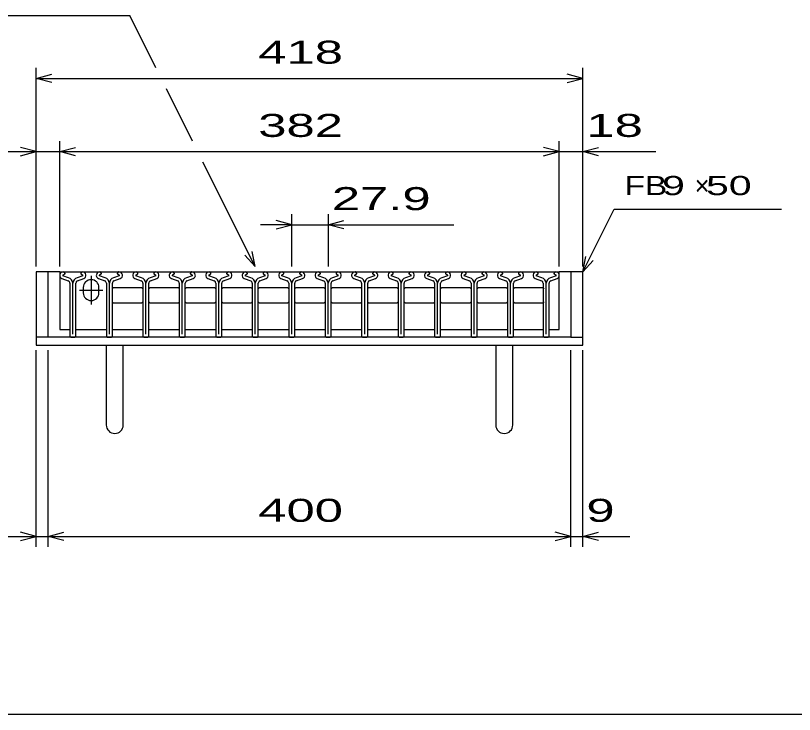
# Model space of a CAD drawing. Units: millimetres, scale not verified. Extents: x -1456 to 1389, y -1026 to 839.
# Drawn here: x -905 to -309, y -921 to -387 of the extents above; entities that cross this region are included whole.
import ezdxf
from ezdxf.enums import TextEntityAlignment as Align

# ---------------------------------------------------------------- set-up
doc = ezdxf.new("R2010")
doc.units = ezdxf.units.MM
doc.header["$LTSCALE"] = 8
for name, color, linetype, lineweight in [('0_2', 150, 'Continuous', 25), ('16', 3, 'Continuous', 25), ('19', 6, 'Continuous', 25), ('22', 2, 'Continuous', 25)]:
    doc.layers.add(name, color=color, linetype=linetype, lineweight=lineweight)
doc.styles.add('ベクトル', font='')
doc.styles.get('ベクトル').set_extended_font_data('ベクトル')

msp = doc.modelspace()

# ---------------------------------------------------------------- linework, layer by layer
at = {"layer": '0_2'}
msp.add_line((1388.8, -921.2), (-1379.2, -921.2), dxfattribs=at)
at = {"layer": '16'}
for p, q in [((-871, -582.7), (-489, -582.7)), ((-871, -582.7), (-871, -626.7)), ((-489, -626.7), (-489, -582.7)), ((-869.379, -587.879), (-864.509, -589.589)), ((-864.299, -587.228), (-868.619, -585.708)), ((-868.46, -585.013), (-867.02, -584.313)), ((-867.02, -584.313), (-867.02, -584.083)), ((-853.402, -585.708), (-857.722, -587.228)), ((-857.512, -589.589), (-852.642, -587.879)), ((-855.001, -584.083), (-855.001, -584.313)), ((-855.001, -584.313), (-853.561, -585.013)), ((-847.05, -585.7), (-847.05, -607.7)), ((-841.479, -587.879), (-836.609, -589.589)), ((-836.399, -587.228), (-840.719, -585.708)), ((-840.56, -585.013), (-839.12, -584.313)), ((-839.12, -584.313), (-839.12, -584.083)), ((-825.502, -585.708), (-829.822, -587.228)), ((-829.612, -589.589), (-824.742, -587.879)), ((-827.101, -584.083), (-827.101, -584.313)), ((-827.101, -584.313), (-825.661, -585.013)), ((-813.579, -587.879), (-808.709, -589.589)), ((-808.499, -587.228), (-812.819, -585.708)), ((-812.66, -585.013), (-811.22, -584.313)), ((-811.22, -584.313), (-811.22, -584.083)), ((-797.602, -585.708), (-801.922, -587.228)), ((-801.712, -589.589), (-796.842, -587.879)), ((-799.201, -584.083), (-799.201, -584.313)), ((-799.201, -584.313), (-797.761, -585.013)), ((-785.679, -587.879), (-780.809, -589.589)), ((-780.599, -587.228), (-784.919, -585.708)), ((-784.76, -585.013), (-783.32, -584.313)), ((-783.32, -584.313), (-783.32, -584.083)), ((-769.702, -585.708), (-774.022, -587.228)), ((-773.812, -589.589), (-768.942, -587.879)), ((-771.301, -584.083), (-771.301, -584.313)), ((-771.301, -584.313), (-769.861, -585.013)), ((-757.779, -587.879), (-752.909, -589.589)), ((-752.699, -587.228), (-757.019, -585.708)), ((-756.86, -585.013), (-755.42, -584.313)), ((-755.42, -584.313), (-755.42, -584.083)), ((-741.802, -585.708), (-746.122, -587.228)), ((-745.912, -589.589), (-741.042, -587.879)), ((-743.401, -584.083), (-743.401, -584.313)), ((-743.401, -584.313), (-741.961, -585.013)), ((-729.879, -587.879), (-725.009, -589.589)), ((-724.799, -587.228), (-729.119, -585.708)), ((-728.96, -585.013), (-727.52, -584.313)), ((-727.52, -584.313), (-727.52, -584.083)), ((-713.902, -585.708), (-718.222, -587.228)), ((-718.012, -589.589), (-713.142, -587.879)), ((-715.501, -584.083), (-715.501, -584.313)), ((-715.501, -584.313), (-714.061, -585.013)), ((-701.979, -587.879), (-697.109, -589.589)), ((-696.899, -587.228), (-701.219, -585.708)), ((-701.06, -585.013), (-699.62, -584.313)), ((-699.62, -584.313), (-699.62, -584.083)), ((-686.002, -585.708), (-690.322, -587.228)), ((-690.112, -589.589), (-685.242, -587.879)), ((-687.601, -584.083), (-687.601, -584.313)), ((-687.601, -584.313), (-686.161, -585.013)), ((-674.079, -587.879), (-669.209, -589.589)), ((-668.999, -587.228), (-673.319, -585.708)), ((-673.16, -585.013), (-671.72, -584.313)), ((-671.72, -584.313), (-671.72, -584.083)), ((-658.102, -585.708), (-662.422, -587.228)), ((-662.212, -589.589), (-657.342, -587.879)), ((-659.701, -584.083), (-659.701, -584.313)), ((-659.701, -584.313), (-658.261, -585.013)), ((-646.179, -587.879), (-641.309, -589.589)), ((-641.099, -587.228), (-645.419, -585.708)), ((-645.26, -585.013), (-643.82, -584.313)), ((-643.82, -584.313), (-643.82, -584.083)), ((-630.202, -585.708), (-634.522, -587.228)), ((-634.312, -589.589), (-629.442, -587.879)), ((-631.801, -584.083), (-631.801, -584.313)), ((-631.801, -584.313), (-630.361, -585.013)), ((-618.279, -587.879), (-613.409, -589.589)), ((-613.199, -587.228), (-617.519, -585.708)), ((-617.36, -585.013), (-615.92, -584.313)), ((-615.92, -584.313), (-615.92, -584.083)), ((-602.302, -585.708), (-606.622, -587.228)), ((-606.412, -589.589), (-601.542, -587.879)), ((-603.901, -584.083), (-603.901, -584.313)), ((-603.901, -584.313), (-602.461, -585.013)), ((-590.379, -587.879), (-585.509, -589.589)), ((-585.299, -587.228), (-589.619, -585.708)), ((-589.46, -585.013), (-588.02, -584.313)), ((-588.02, -584.313), (-588.02, -584.083)), ((-574.402, -585.708), (-578.722, -587.228)), ((-578.512, -589.589), (-573.642, -587.879)), ((-576.001, -584.083), (-576.001, -584.313)), ((-576.001, -584.313), (-574.561, -585.013)), ((-562.479, -587.879), (-557.609, -589.589)), ((-557.399, -587.228), (-561.719, -585.708)), ((-561.56, -585.013), (-560.12, -584.313)), ((-560.12, -584.313), (-560.12, -584.083)), ((-546.502, -585.708), (-550.822, -587.228)), ((-550.612, -589.589), (-545.742, -587.879)), ((-548.101, -584.083), (-548.101, -584.313)), ((-548.101, -584.313), (-546.661, -585.013)), ((-534.579, -587.879), (-529.709, -589.589)), ((-529.499, -587.228), (-533.819, -585.708)), ((-533.66, -585.013), (-532.22, -584.313)), ((-532.22, -584.313), (-532.22, -584.083)), ((-518.602, -585.708), (-522.922, -587.228)), ((-522.712, -589.589), (-517.842, -587.879)), ((-520.201, -584.083), (-520.201, -584.313)), ((-520.201, -584.313), (-518.761, -585.013)), ((-507.379, -587.879), (-502.509, -589.589)), ((-502.299, -587.228), (-506.619, -585.708)), ((-506.46, -585.013), (-505.02, -584.313)), ((-505.02, -584.313), (-505.02, -584.083)), ((-491.402, -585.708), (-495.722, -587.228)), ((-495.512, -589.589), (-490.642, -587.879)), ((-493.001, -584.083), (-493.001, -584.313)), ((-493.001, -584.313), (-491.561, -585.013)), ((-863.31, -591.292), (-863.31, -632.012)), ((-861, -630.41), (-861, -591.34)), ((-858.71, -632.012), (-858.71, -591.292)), ((-853.05, -594.7), (-853.05, -598.7)), ((-841.05, -598.7), (-841.05, -594.7)), ((-835.41, -591.292), (-835.41, -632.012)), ((-833.1, -630.41), (-833.1, -591.34)), ((-830.85, -595.7), (-829.85, -594.7)), ((-830.81, -632.012), (-830.81, -591.292)), ((-829.85, -594.7), (-808.45, -594.7)), ((-808.45, -594.7), (-807.45, -595.7)), ((-807.51, -591.292), (-807.51, -632.012)), ((-805.2, -630.41), (-805.2, -591.34)), ((-802.95, -595.7), (-801.95, -594.7)), ((-802.91, -632.012), (-802.91, -591.292)), ((-801.95, -594.7), (-780.55, -594.7)), ((-780.55, -594.7), (-779.55, -595.7)), ((-779.61, -591.292), (-779.61, -632.012)), ((-777.3, -630.41), (-777.3, -591.34)), ((-775.05, -595.7), (-774.05, -594.7)), ((-775.01, -632.012), (-775.01, -591.292)), ((-774.05, -594.7), (-752.65, -594.7)), ((-752.65, -594.7), (-751.65, -595.7)), ((-751.71, -591.292), (-751.71, -632.012)), ((-749.4, -630.41), (-749.4, -591.34)), ((-747.15, -595.7), (-746.15, -594.7)), ((-747.11, -632.012), (-747.11, -591.292)), ((-746.15, -594.7), (-724.75, -594.7)), ((-724.75, -594.7), (-723.75, -595.7)), ((-723.81, -591.292), (-723.81, -632.012)), ((-721.5, -630.41), (-721.5, -591.34)), ((-719.25, -595.7), (-718.25, -594.7)), ((-719.21, -632.012), (-719.21, -591.292)), ((-718.25, -594.7), (-696.85, -594.7)), ((-696.85, -594.7), (-695.85, -595.7)), ((-695.91, -591.292), (-695.91, -632.012)), ((-693.6, -630.41), (-693.6, -591.34)), ((-691.35, -595.7), (-690.35, -594.7)), ((-691.31, -632.012), (-691.31, -591.292)), ((-690.35, -594.7), (-668.95, -594.7)), ((-668.95, -594.7), (-667.95, -595.7)), ((-668.01, -591.292), (-668.01, -632.012)), ((-665.7, -630.41), (-665.7, -591.34)), ((-663.45, -595.7), (-662.45, -594.7)), ((-663.41, -632.012), (-663.41, -591.292)), ((-662.45, -594.7), (-641.05, -594.7)), ((-641.05, -594.7), (-640.05, -595.7)), ((-640.11, -591.292), (-640.11, -632.012)), ((-637.8, -630.41), (-637.8, -591.34)), ((-635.55, -595.7), (-634.55, -594.7)), ((-635.51, -632.012), (-635.51, -591.292)), ((-634.55, -594.7), (-613.15, -594.7)), ((-613.15, -594.7), (-612.15, -595.7)), ((-612.21, -591.292), (-612.21, -632.012)), ((-609.9, -630.41), (-609.9, -591.34)), ((-607.65, -595.7), (-606.65, -594.7)), ((-607.61, -632.012), (-607.61, -591.292)), ((-606.65, -594.7), (-585.25, -594.7)), ((-585.25, -594.7), (-584.25, -595.7)), ((-584.31, -591.292), (-584.31, -632.012)), ((-582, -630.41), (-582, -591.34)), ((-579.75, -595.7), (-578.75, -594.7)), ((-579.71, -632.012), (-579.71, -591.292)), ((-578.75, -594.7), (-557.35, -594.7)), ((-557.35, -594.7), (-556.35, -595.7)), ((-556.41, -591.292), (-556.41, -632.012)), ((-554.1, -630.41), (-554.1, -591.34)), ((-551.85, -595.7), (-550.85, -594.7)), ((-551.81, -632.012), (-551.81, -591.292)), ((-550.85, -594.7), (-529.45, -594.7)), ((-529.45, -594.7), (-528.45, -595.7)), ((-528.51, -591.292), (-528.51, -632.012)), ((-526.2, -630.41), (-526.2, -591.34)), ((-523.95, -595.7), (-522.95, -594.7)), ((-523.91, -632.012), (-523.91, -591.292)), ((-522.95, -594.7), (-501.55, -594.7)), ((-501.55, -594.7), (-500.55, -595.7)), ((-501.31, -591.292), (-501.31, -632.012)), ((-499, -630.41), (-499, -591.34)), ((-496.71, -632.012), (-496.71, -591.292)), ((-856.05, -596.7), (-838.05, -596.7)), ((-829.85, -606.7), (-830.85, -605.7)), ((-808.45, -606.7), (-829.85, -606.7)), ((-807.45, -605.7), (-808.45, -606.7)), ((-801.95, -606.7), (-802.95, -605.7)), ((-780.55, -606.7), (-801.95, -606.7)), ((-779.55, -605.7), (-780.55, -606.7)), ((-774.05, -606.7), (-775.05, -605.7)), ((-752.65, -606.7), (-774.05, -606.7)), ((-751.65, -605.7), (-752.65, -606.7)), ((-746.15, -606.7), (-747.15, -605.7)), ((-724.75, -606.7), (-746.15, -606.7)), ((-723.75, -605.7), (-724.75, -606.7)), ((-718.25, -606.7), (-719.25, -605.7)), ((-696.85, -606.7), (-718.25, -606.7)), ((-695.85, -605.7), (-696.85, -606.7)), ((-690.35, -606.7), (-691.35, -605.7)), ((-668.95, -606.7), (-690.35, -606.7)), ((-667.95, -605.7), (-668.95, -606.7)), ((-662.45, -606.7), (-663.45, -605.7)), ((-641.05, -606.7), (-662.45, -606.7)), ((-640.05, -605.7), (-641.05, -606.7)), ((-634.55, -606.7), (-635.55, -605.7)), ((-613.15, -606.7), (-634.55, -606.7)), ((-612.15, -605.7), (-613.15, -606.7)), ((-606.65, -606.7), (-607.65, -605.7)), ((-585.25, -606.7), (-606.65, -606.7)), ((-584.25, -605.7), (-585.25, -606.7)), ((-578.75, -606.7), (-579.75, -605.7)), ((-557.35, -606.7), (-578.75, -606.7)), ((-556.35, -605.7), (-557.35, -606.7)), ((-550.85, -606.7), (-551.85, -605.7)), ((-529.45, -606.7), (-550.85, -606.7)), ((-528.45, -605.7), (-529.45, -606.7)), ((-522.95, -606.7), (-523.95, -605.7)), ((-501.55, -606.7), (-522.95, -606.7)), ((-500.55, -605.7), (-501.55, -606.7)), ((-871, -626.7), (-863.3, -626.7)), ((-858.7, -626.7), (-835.4, -626.7)), ((-830.8, -626.7), (-807.5, -626.7)), ((-802.9, -626.7), (-779.6, -626.7)), ((-775, -626.7), (-751.7, -626.7)), ((-747.1, -626.7), (-723.8, -626.7)), ((-719.2, -626.7), (-695.9, -626.7)), ((-691.3, -626.7), (-668, -626.7)), ((-663.4, -626.7), (-640.1, -626.7)), ((-635.5, -626.7), (-612.2, -626.7)), ((-607.6, -626.7), (-584.3, -626.7)), ((-579.7, -626.7), (-556.4, -626.7)), ((-551.8, -626.7), (-528.5, -626.7)), ((-523.9, -626.7), (-501.3, -626.7)), ((-496.7, -626.7), (-489, -626.7)), ((-862.61, -632.712), (-859.41, -632.712)), ((-834.71, -632.712), (-831.51, -632.712)), ((-806.81, -632.712), (-803.61, -632.712)), ((-778.91, -632.712), (-775.71, -632.712)), ((-751.01, -632.712), (-747.81, -632.712)), ((-723.11, -632.712), (-719.91, -632.712)), ((-695.21, -632.712), (-692.01, -632.712)), ((-667.31, -632.712), (-664.11, -632.712)), ((-639.41, -632.712), (-636.21, -632.712)), ((-611.51, -632.712), (-608.31, -632.712)), ((-583.61, -632.712), (-580.41, -632.712)), ((-555.71, -632.712), (-552.51, -632.712)), ((-527.81, -632.712), (-524.61, -632.712)), ((-500.61, -632.712), (-497.41, -632.712))]:
    msp.add_line(p, q, dxfattribs=at)
for centre, radius, start, end in [((-868.31, -585.4), 2.7, 90.98, 246.68), ((-868.469, -584.146), 1.45, 2.5, 85.55), ((-853.552, -584.146), 1.45, 94.45, 177.5), ((-853.711, -585.4), 2.7, 293.32, 89.02002), ((-840.41, -585.4), 2.7, 90.98, 246.68), ((-840.569, -584.146), 1.45, 2.5, 85.55), ((-825.652, -584.146), 1.45, 94.45, 177.5), ((-825.811, -585.4), 2.7, 293.32, 89.02002), ((-812.51, -585.4), 2.7, 90.98, 246.68), ((-812.669, -584.146), 1.45, 2.5, 85.55), ((-797.752, -584.146), 1.45, 94.45, 177.5), ((-797.911, -585.4), 2.7, 293.32, 89.02002), ((-784.61, -585.4), 2.7, 90.98, 246.68), ((-784.769, -584.146), 1.45, 2.5, 85.55), ((-769.852, -584.146), 1.45, 94.45, 177.5), ((-770.011, -585.4), 2.7, 293.32, 89.02002), ((-756.71, -585.4), 2.7, 90.98, 246.68), ((-756.869, -584.146), 1.45, 2.5, 85.55), ((-741.952, -584.146), 1.45, 94.45, 177.5), ((-742.111, -585.4), 2.7, 293.32, 89.02002), ((-728.81, -585.4), 2.7, 90.98, 246.68), ((-728.969, -584.146), 1.45, 2.5, 85.55), ((-714.052, -584.146), 1.45, 94.45, 177.5), ((-714.211, -585.4), 2.7, 293.32, 89.02002), ((-700.91, -585.4), 2.7, 90.98, 246.68), ((-701.069, -584.146), 1.45, 2.5, 85.55), ((-686.152, -584.146), 1.45, 94.45, 177.5), ((-686.311, -585.4), 2.7, 293.32, 89.02002), ((-673.01, -585.4), 2.7, 90.98, 246.68), ((-673.169, -584.146), 1.45, 2.5, 85.55), ((-658.252, -584.146), 1.45, 94.45, 177.5), ((-658.411, -585.4), 2.7, 293.32, 89.02002), ((-645.11, -585.4), 2.7, 90.98, 246.68), ((-645.269, -584.146), 1.45, 2.5, 85.55), ((-630.352, -584.146), 1.45, 94.45, 177.5), ((-630.511, -585.4), 2.7, 293.32, 89.02002), ((-617.21, -585.4), 2.7, 90.98, 246.68), ((-617.369, -584.146), 1.45, 2.5, 85.55), ((-602.452, -584.146), 1.45, 94.45, 177.5), ((-602.611, -585.4), 2.7, 293.32, 89.02002), ((-589.31, -585.4), 2.7, 90.98, 246.68), ((-589.469, -584.146), 1.45, 2.5, 85.55), ((-574.552, -584.146), 1.45, 94.45, 177.5), ((-574.711, -585.4), 2.7, 293.32, 89.02002), ((-561.41, -585.4), 2.7, 90.98, 246.68), ((-561.569, -584.146), 1.45, 2.5, 85.55), ((-546.652, -584.146), 1.45, 94.45, 177.5), ((-546.811, -585.4), 2.7, 293.32, 89.02002), ((-533.51, -585.4), 2.7, 90.98, 246.68), ((-533.669, -584.146), 1.45, 2.5, 85.55), ((-518.752, -584.146), 1.45, 94.45, 177.5), ((-518.911, -585.4), 2.7, 293.32, 89.02002), ((-506.31, -585.4), 2.7, 90.98, 246.68), ((-506.469, -584.146), 1.45, 2.5, 85.55), ((-491.552, -584.146), 1.45, 94.45, 177.5), ((-491.711, -585.4), 2.7, 293.32, 89.02002), ((-868.295, -585.416), 0.44, 111.91, 222.33), ((-865.109, -591.289), 1.8, 0, 70.58), ((-865.59, -591.643), 4.6, 3.78, 73.7), ((-856.431, -591.643), 4.6, 106.3, 176.22), ((-856.912, -591.289), 1.8, 109.42, 180), ((-853.726, -585.416), 0.44, 317.67, 68.08999), ((-847.05, -594.7), 6, 0, 180), ((-840.395, -585.416), 0.44, 111.91, 222.33), ((-837.209, -591.289), 1.8, 0, 70.58), ((-837.69, -591.643), 4.6, 3.78, 73.7), ((-828.531, -591.643), 4.6, 106.3, 176.22), ((-829.012, -591.289), 1.8, 109.42, 180), ((-825.826, -585.416), 0.44, 317.67, 68.08999), ((-812.495, -585.416), 0.44, 111.91, 222.33), ((-809.309, -591.289), 1.8, 0, 70.58), ((-809.79, -591.643), 4.6, 3.78, 73.7), ((-800.631, -591.643), 4.6, 106.3, 176.22), ((-801.112, -591.289), 1.8, 109.42, 180), ((-797.926, -585.416), 0.44, 317.67, 68.08999), ((-784.595, -585.416), 0.44, 111.91, 222.33), ((-781.409, -591.289), 1.8, 0, 70.58), ((-781.89, -591.643), 4.6, 3.78, 73.7), ((-772.731, -591.643), 4.6, 106.3, 176.22), ((-773.212, -591.289), 1.8, 109.42, 180), ((-770.026, -585.416), 0.44, 317.67, 68.08999), ((-756.695, -585.416), 0.44, 111.91, 222.33), ((-753.509, -591.289), 1.8, 0, 70.58), ((-753.99, -591.643), 4.6, 3.78, 73.7), ((-744.831, -591.643), 4.6, 106.3, 176.22), ((-745.312, -591.289), 1.8, 109.42, 180), ((-742.126, -585.416), 0.44, 317.67, 68.08999), ((-728.795, -585.416), 0.44, 111.91, 222.33), ((-725.609, -591.289), 1.8, 0, 70.58), ((-726.09, -591.643), 4.6, 3.78, 73.7), ((-716.931, -591.643), 4.6, 106.3, 176.22), ((-717.412, -591.289), 1.8, 109.42, 180), ((-714.226, -585.416), 0.44, 317.67, 68.08999), ((-700.895, -585.416), 0.44, 111.91, 222.33), ((-697.709, -591.289), 1.8, 0, 70.58), ((-698.19, -591.643), 4.6, 3.78, 73.7), ((-689.031, -591.643), 4.6, 106.3, 176.22), ((-689.512, -591.289), 1.8, 109.42, 180), ((-686.326, -585.416), 0.44, 317.67, 68.08999), ((-672.995, -585.416), 0.44, 111.91, 222.33), ((-669.809, -591.289), 1.8, 0, 70.58), ((-670.29, -591.643), 4.6, 3.78, 73.7), ((-661.131, -591.643), 4.6, 106.3, 176.22), ((-661.612, -591.289), 1.8, 109.42, 180), ((-658.426, -585.416), 0.44, 317.67, 68.08999), ((-645.095, -585.416), 0.44, 111.91, 222.33), ((-641.909, -591.289), 1.8, 0, 70.58), ((-642.39, -591.643), 4.6, 3.78, 73.7), ((-633.231, -591.643), 4.6, 106.3, 176.22), ((-633.712, -591.289), 1.8, 109.42, 180), ((-630.526, -585.416), 0.44, 317.67, 68.08999), ((-617.195, -585.416), 0.44, 111.91, 222.33), ((-614.009, -591.289), 1.8, 0, 70.58), ((-614.49, -591.643), 4.6, 3.78, 73.7), ((-605.331, -591.643), 4.6, 106.3, 176.22), ((-605.812, -591.289), 1.8, 109.42, 180), ((-602.626, -585.416), 0.44, 317.67, 68.08999), ((-589.295, -585.416), 0.44, 111.91, 222.33), ((-586.109, -591.289), 1.8, 0, 70.58), ((-586.59, -591.643), 4.6, 3.78, 73.7), ((-577.431, -591.643), 4.6, 106.3, 176.22), ((-577.912, -591.289), 1.8, 109.42, 180), ((-574.726, -585.416), 0.44, 317.67, 68.08999), ((-561.395, -585.416), 0.44, 111.91, 222.33), ((-558.209, -591.289), 1.8, 0, 70.58), ((-558.69, -591.643), 4.6, 3.78, 73.7), ((-549.531, -591.643), 4.6, 106.3, 176.22), ((-550.012, -591.289), 1.8, 109.42, 180), ((-546.826, -585.416), 0.44, 317.67, 68.08999), ((-533.495, -585.416), 0.44, 111.91, 222.33), ((-530.309, -591.289), 1.8, 0, 70.58), ((-530.79, -591.643), 4.6, 3.78, 73.7), ((-521.631, -591.643), 4.6, 106.3, 176.22), ((-522.112, -591.289), 1.8, 109.42, 180), ((-518.926, -585.416), 0.44, 317.67, 68.08999), ((-506.295, -585.416), 0.44, 111.91, 222.33), ((-503.109, -591.289), 1.8, 0, 70.58), ((-503.59, -591.643), 4.6, 3.78, 73.7), ((-494.431, -591.643), 4.6, 106.3, 176.22), ((-494.912, -591.289), 1.8, 109.42, 180), ((-491.726, -585.416), 0.44, 317.67, 68.08999), ((-847.05, -598.7), 6, 180, 0), ((-862.61, -632.012), 0.7, 180, 270), ((-859.41, -632.012), 0.7, 270, 0), ((-834.71, -632.012), 0.7, 180, 270), ((-831.51, -632.012), 0.7, 270, 0), ((-806.81, -632.012), 0.7, 180, 270), ((-803.61, -632.012), 0.7, 270, 0), ((-778.91, -632.012), 0.7, 180, 270), ((-775.71, -632.012), 0.7, 270, 0), ((-751.01, -632.012), 0.7, 180, 270), ((-747.81, -632.012), 0.7, 270, 0), ((-723.11, -632.012), 0.7, 180, 270), ((-719.91, -632.012), 0.7, 270, 0), ((-695.21, -632.012), 0.7, 180, 270), ((-692.01, -632.012), 0.7, 270, 0), ((-667.31, -632.012), 0.7, 180, 270), ((-664.11, -632.012), 0.7, 270, 0), ((-639.41, -632.012), 0.7, 180, 270), ((-636.21, -632.012), 0.7, 270, 0), ((-611.51, -632.012), 0.7, 180, 270), ((-608.31, -632.012), 0.7, 270, 0), ((-583.61, -632.012), 0.7, 180, 270), ((-580.41, -632.012), 0.7, 270, 0), ((-555.71, -632.012), 0.7, 180, 270), ((-552.51, -632.012), 0.7, 270, 0), ((-527.81, -632.012), 0.7, 180, 270), ((-524.61, -632.012), 0.7, 270, 0), ((-500.61, -632.012), 0.7, 180, 270), ((-497.41, -632.012), 0.7, 270, 0)]:
    msp.add_arc(centre, radius, start, end, dxfattribs=at)
at = {"layer": '19'}
for p, q in [((-871, -582.7), (-889, -582.7)), ((-889, -582.7), (-889, -638.7)), ((-880, -632.7), (-880, -582.7)), ((-471, -582.7), (-489, -582.7)), ((-480, -582.7), (-480, -632.7)), ((-471, -638.7), (-471, -582.7)), ((-880, -632.7), (-889, -632.7)), ((-480, -632.7), (-880, -632.7)), ((-480, -632.7), (-471, -632.7)), ((-889, -638.7), (-471, -638.7)), ((-835.5, -638.7), (-835.5, -699.81)), ((-822.5, -699.81), (-822.5, -638.7)), ((-537.5, -638.7), (-537.5, -699.81)), ((-524.5, -699.81), (-524.5, -638.7))]:
    msp.add_line(p, q, dxfattribs=at)
for centre in [(-829, -699.81), (-531, -699.81)]:
    msp.add_arc(centre, 6.5, 180, 0, dxfattribs=at)
at = {"layer": '22', "color": 4}
for p, q in [((-993.5, -386.7), (-817.5, -386.7)), ((-797.5, -426.7), (-817.5, -386.7)), ((-889, -578.7), (-889, -426.7)), ((-471, -578.7), (-471, -426.7)), ((-889, -434.7), (-877, -431.5)), ((-877, -437.9), (-889, -434.7)), ((-889, -434.7), (-471, -434.7)), ((-471, -434.7), (-483, -431.5)), ((-483, -437.9), (-471, -434.7)), ((-769.5, -482.7), (-789.5, -442.7)), ((-889, -490.7), (-901, -487.5)), ((-889, -578.7), (-889, -482.7)), ((-871, -578.7), (-871, -482.7)), ((-871, -490.7), (-859, -487.5)), ((-489, -490.7), (-501, -487.5)), ((-489, -578.7), (-489, -482.7)), ((-471, -578.7), (-471, -482.7)), ((-471, -490.7), (-459, -487.5)), ((-945, -490.7), (-889, -490.7)), ((-901, -493.9), (-889, -490.7)), ((-889, -490.7), (-871, -490.7)), ((-859, -493.9), (-871, -490.7)), ((-871, -490.7), (-489, -490.7)), ((-501, -493.9), (-489, -490.7)), ((-489, -490.7), (-471, -490.7)), ((-459, -493.9), (-471, -490.7)), ((-471, -490.7), (-415, -490.7)), ((-721.5, -578.7), (-761.5, -498.7)), ((-471, -582.7), (-447, -534.7)), ((-447, -534.7), (-319, -534.7)), ((-693.6, -578.7), (-693.6, -538.7)), ((-665.7, -538.7), (-665.7, -578.7)), ((-693.6, -546.7), (-717.6, -546.7)), ((-693.6, -546.7), (-705.6, -543.5)), ((-705.6, -549.9), (-693.6, -546.7)), ((-693.6, -546.7), (-665.7, -546.7)), ((-665.7, -546.7), (-653.7, -543.5)), ((-653.7, -549.9), (-665.7, -546.7)), ((-665.7, -546.7), (-569.7, -546.7)), ((-721.5, -578.7), (-729.5, -569.9)), ((-721.5, -578.7), (-723.9, -567.02)), ((-471, -582.7), (-468.6, -571.02)), ((-471, -582.7), (-463, -573.9)), ((-889, -793.1), (-889, -642.7)), ((-880, -793.1), (-880, -642.7)), ((-480, -793.1), (-480, -642.7)), ((-471, -793.1), (-471, -642.7)), ((-925, -785.1), (-889, -785.1)), ((-889, -785.1), (-901, -781.9)), ((-901, -788.3), (-889, -785.1)), ((-889, -785.1), (-880, -785.1)), ((-880, -785.1), (-868, -781.9)), ((-868, -788.3), (-880, -785.1)), ((-880, -785.1), (-480, -785.1)), ((-480, -785.1), (-492, -781.9)), ((-492, -788.3), (-480, -785.1)), ((-480, -785.1), (-471, -785.1)), ((-471, -785.1), (-459, -781.9)), ((-459, -788.3), (-471, -785.1)), ((-471, -785.1), (-435, -785.1))]:
    msp.add_line(p, q, dxfattribs=at)

# ---------------------------------------------------------------- texts
at = {"layer": '22', "style": 'ベクトル'}
for s, height, width, p in [(' 418 ', 17.6, 1.65, (-730, -414.7)), (' 382 ', 17.6, 1.65, (-730, -470.7)), (' 18 ', 17.6, 1.65, (-479, -470.7)), ('FB', 14.66, 1.3, (-439, -516.7)), (' 9 ', 14.66, 1.6, (-419, -516.7)), (' 50 ', 14.66, 1.6, (-385.4, -516.7)), (' 27.9 ', 17.6, 1.65, (-673.7, -526.7)), (' 400 ', 17.6, 1.65, (-730, -765.1)), (' 9 ', 17.6, 1.65, (-479, -765.1))]:
    msp.add_text(s, height=height, dxfattribs=dict(at, width=width)).set_placement(p, align=Align.MIDDLE_LEFT)
msp.add_text('×', height=14.66, dxfattribs=at).set_placement((-385.4, -516.7), align=Align.MIDDLE_LEFT)

doc.saveas('drawing.dxf')
